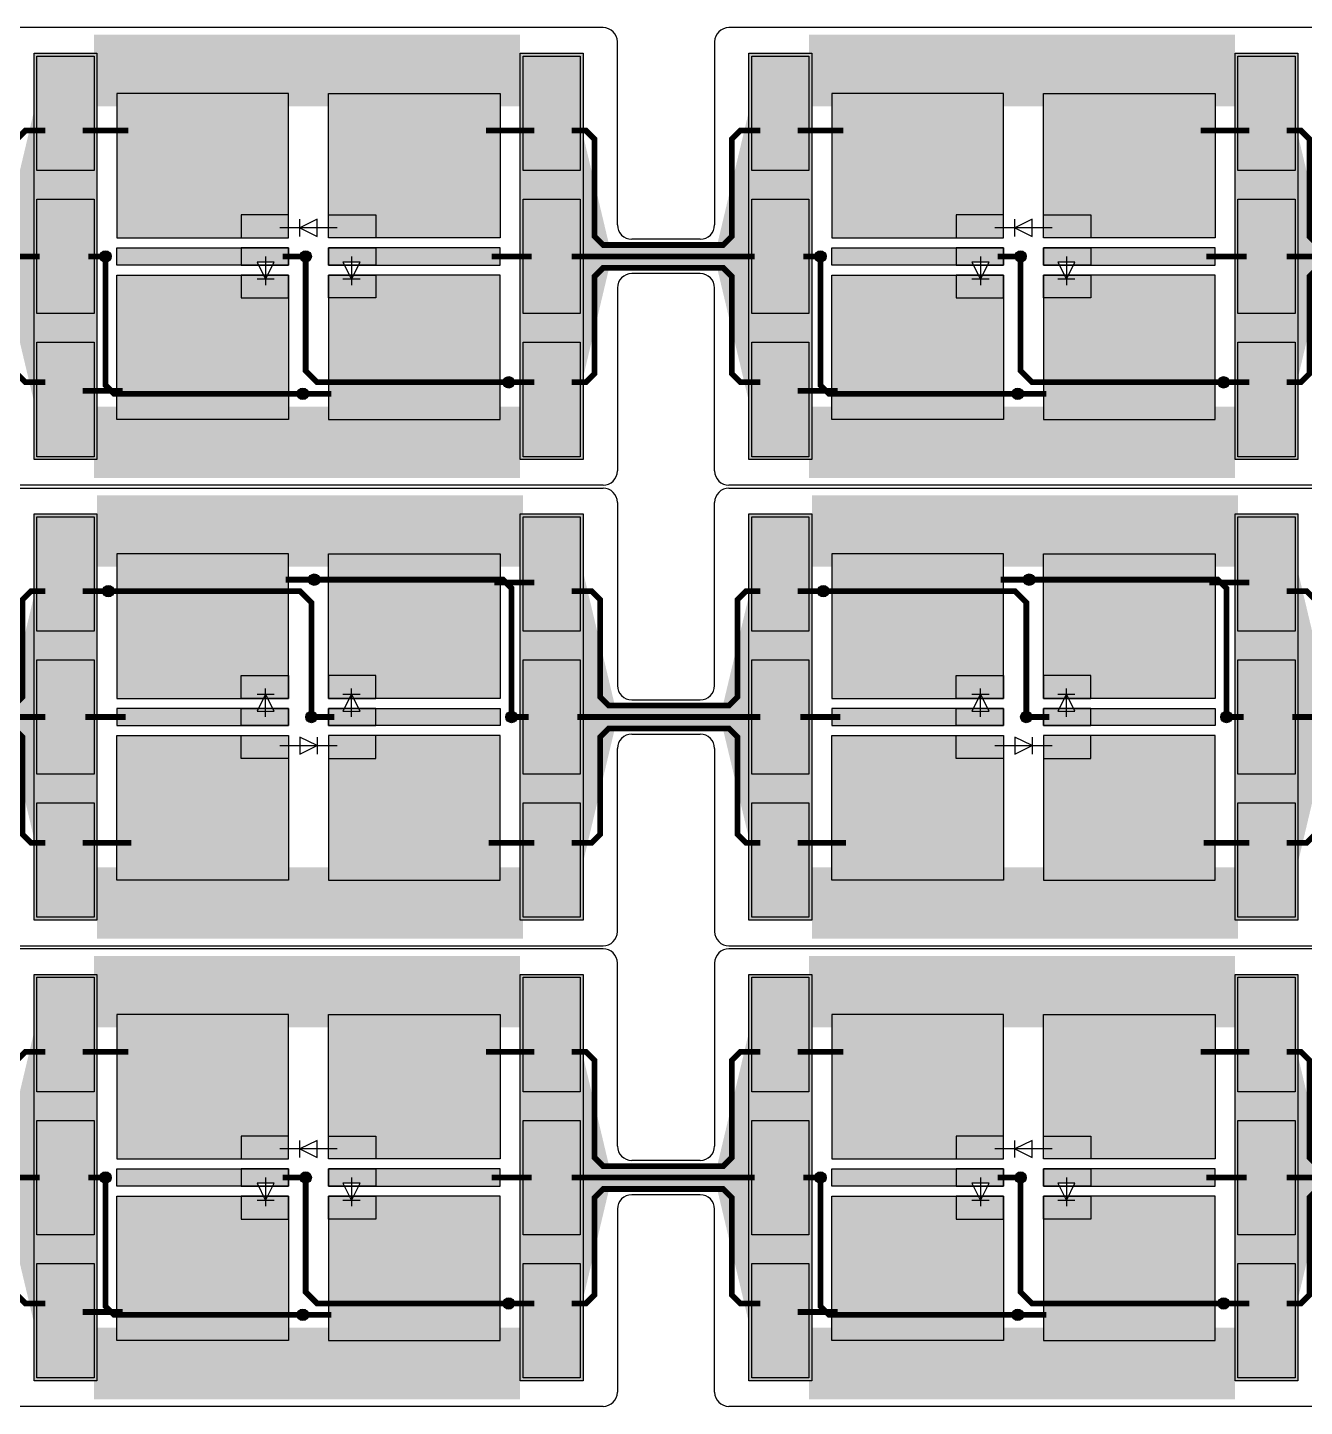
# Model space of a CAD drawing. Extents: x 1822 to 2392, y 725 to 1125.
# Drawn here: x 1992.88 to 2037.53, y 772.8 to 821 of the extents above; entities that cross this region are included whole.
import ezdxf

# ---------------------------------------------------------------- set-up
doc = ezdxf.new("R2010")
doc.units = 0
doc.header["$LTSCALE"] = 0.2
for name, color, linetype in [('BS', 1, 'CONTINUOUS'), ('Durchsteiger', 3, 'CONTINUOUS'), ('LED', 7, 'CONTINUOUS'), ('LS', 5, 'CONTINUOUS'), ('Rand', 6, 'CONTINUOUS')]:
    doc.layers.add(name, color=color, linetype=linetype)

msp = doc.modelspace()

# ---------------------------------------------------------------- hatches: boundary and pattern name
at = {"layer": 'BS'}
h = msp.add_hatch(color=256, dxfattribs=at)
h.paths.add_polyline_path([(1993.2, 806), (1995.2, 806), (1995.2, 810), (1993.2, 810)])
h.paths.add_polyline_path([(1993.2, 811), (1995.2, 811), (1995.2, 815), (1993.2, 815)])
h.paths.add_polyline_path([(1993.2, 816), (1995.2, 816), (1995.2, 820), (1993.2, 820)])
h = msp.add_hatch(color=256, dxfattribs=at)
h.paths.add_polyline_path([(2010.2, 806), (2012.2, 806), (2012.2, 810), (2010.2, 810)])
h.paths.add_polyline_path([(2010.2, 811), (2012.2, 811), (2012.2, 815), (2010.2, 815)])
h.paths.add_polyline_path([(2010.2, 816), (2012.2, 816), (2012.2, 820), (2010.2, 820)])
h = msp.add_hatch(color=256, dxfattribs=at)
h.paths.add_polyline_path([(2018.2, 806), (2020.2, 806), (2020.2, 810), (2018.2, 810)])
h.paths.add_polyline_path([(2018.2, 811), (2020.2, 811), (2020.2, 815), (2018.2, 815)])
h.paths.add_polyline_path([(2018.2, 816), (2020.2, 816), (2020.2, 820), (2018.2, 820)])
h = msp.add_hatch(color=256, dxfattribs=at)
h.paths.add_polyline_path([(2035.2, 806), (2037.2, 806), (2037.2, 810), (2035.2, 810)])
h.paths.add_polyline_path([(2035.2, 811), (2037.2, 811), (2037.2, 815), (2035.2, 815)])
h.paths.add_polyline_path([(2035.2, 816), (2037.2, 816), (2037.2, 820), (2035.2, 820)])
h = msp.add_hatch(color=256, dxfattribs=at)
h.paths.add_polyline_path([(2009.4, 807.3), (2009.4, 812.35), (2005.05, 812.35), (2005.05, 811.55), (2003.4, 811.55), (2003.4, 807.3)])
h.paths.add_polyline_path([(2009.4, 812.7), (2009.4, 813.3), (2005.05, 813.3), (2005.05, 812.7)])
h.paths.add_polyline_path([(2009.4, 813.65), (2009.4, 818.7), (2003.4, 818.7), (2003.4, 814.45), (2005.05, 814.45), (2005.05, 813.65)])
h.paths.add_polyline_path([(2000.35, 813.65), (2000.35, 814.45), (2002, 814.45), (2002, 818.7), (1996, 818.7), (1996, 813.65)])
h.paths.add_polyline_path([(2000.35, 812.7), (2000.35, 813.3), (1996, 813.3), (1996, 812.7)])
h.paths.add_polyline_path([(2002, 807.3), (2002, 811.55), (2000.35, 811.55), (2000.35, 812.35), (1996, 812.35), (1996, 807.3)])
h.paths.add_polyline_path([(2002, 811.55), (2002, 812.35), (2001.275, 812.35), (2001.2, 812.2), (2001.125, 812.35), (2000.35, 812.35), (2000.35, 811.55)], flags=17)
h.paths.add_polyline_path([(2002, 812.7), (2002, 813.3), (2000.35, 813.3), (2000.35, 812.7), (2000.95, 812.7), (2000.9, 812.8), (2001.5, 812.8), (2001.45, 812.7)])
h.paths.add_polyline_path([(2002, 813.65), (2002, 814.45), (2000.35, 814.45), (2000.35, 813.65)], flags=17)
h.paths.add_polyline_path([(2005.05, 813.65), (2005.05, 814.45), (2003.4, 814.45), (2003.4, 813.65)], flags=16)
h.paths.add_polyline_path([(2005.05, 812.7), (2005.05, 813.3), (2003.4, 813.3), (2003.4, 812.7), (2003.95, 812.7), (2003.9, 812.8), (2004.5, 812.8), (2004.45, 812.7)])
h.paths.add_polyline_path([(2005.05, 811.55), (2005.05, 812.35), (2004.275, 812.35), (2004.2, 812.2), (2004.125, 812.35), (2003.4, 812.35), (2003.4, 811.55)], flags=17)
h = msp.add_hatch(color=256, dxfattribs=at)
h.paths.add_polyline_path([(2034.4, 807.3), (2034.4, 812.35), (2030.05, 812.35), (2030.05, 811.55), (2028.4, 811.55), (2028.4, 807.3)])
h.paths.add_polyline_path([(2034.4, 812.7), (2034.4, 813.3), (2030.05, 813.3), (2030.05, 812.7)])
h.paths.add_polyline_path([(2034.4, 813.65), (2034.4, 818.7), (2028.4, 818.7), (2028.4, 814.45), (2030.05, 814.45), (2030.05, 813.65)])
h.paths.add_polyline_path([(2025.35, 813.65), (2025.35, 814.45), (2027, 814.45), (2027, 818.7), (2021, 818.7), (2021, 813.65)])
h.paths.add_polyline_path([(2025.35, 812.7), (2025.35, 813.3), (2021, 813.3), (2021, 812.7)])
h.paths.add_polyline_path([(2027, 807.3), (2027, 811.55), (2025.35, 811.55), (2025.35, 812.35), (2021, 812.35), (2021, 807.3)])
h.paths.add_polyline_path([(2027, 811.55), (2027, 812.35), (2026.275, 812.35), (2026.2, 812.2), (2026.125, 812.35), (2025.35, 812.35), (2025.35, 811.55)], flags=17)
h.paths.add_polyline_path([(2027, 812.7), (2027, 813.3), (2025.35, 813.3), (2025.35, 812.7), (2025.95, 812.7), (2025.9, 812.8), (2026.5, 812.8), (2026.45, 812.7)])
h.paths.add_polyline_path([(2027, 813.65), (2027, 814.45), (2025.35, 814.45), (2025.35, 813.65)], flags=17)
h.paths.add_polyline_path([(2030.05, 813.65), (2030.05, 814.45), (2028.4, 814.45), (2028.4, 813.65)], flags=16)
h.paths.add_polyline_path([(2030.05, 812.7), (2030.05, 813.3), (2028.4, 813.3), (2028.4, 812.7), (2028.95, 812.7), (2028.9, 812.8), (2029.5, 812.8), (2029.45, 812.7)])
h.paths.add_polyline_path([(2030.05, 811.55), (2030.05, 812.35), (2029.275, 812.35), (2029.2, 812.2), (2029.125, 812.35), (2028.4, 812.35), (2028.4, 811.55)], flags=17)
h = msp.add_hatch(color=256, dxfattribs=at)
h.paths.add_polyline_path([(1995.2, 803.9), (1993.2, 803.9), (1993.2, 799.9), (1995.2, 799.9)])
h.paths.add_polyline_path([(1995.2, 798.9), (1993.2, 798.9), (1993.2, 794.9), (1995.2, 794.9)])
h.paths.add_polyline_path([(1995.2, 793.9), (1993.2, 793.9), (1993.2, 789.9), (1995.2, 789.9)])
h = msp.add_hatch(color=256, dxfattribs=at)
h.paths.add_polyline_path([(2012.2, 803.9), (2010.2, 803.9), (2010.2, 799.9), (2012.2, 799.9)])
h.paths.add_polyline_path([(2012.2, 798.9), (2010.2, 798.9), (2010.2, 794.9), (2012.2, 794.9)])
h.paths.add_polyline_path([(2012.2, 793.9), (2010.2, 793.9), (2010.2, 789.9), (2012.2, 789.9)])
h = msp.add_hatch(color=256, dxfattribs=at)
h.paths.add_polyline_path([(2020.2, 803.9), (2018.2, 803.9), (2018.2, 799.9), (2020.2, 799.9)])
h.paths.add_polyline_path([(2020.2, 798.9), (2018.2, 798.9), (2018.2, 794.9), (2020.2, 794.9)])
h.paths.add_polyline_path([(2020.2, 793.9), (2018.2, 793.9), (2018.2, 789.9), (2020.2, 789.9)])
h = msp.add_hatch(color=256, dxfattribs=at)
h.paths.add_polyline_path([(2037.2, 803.9), (2035.2, 803.9), (2035.2, 799.9), (2037.2, 799.9)])
h.paths.add_polyline_path([(2037.2, 798.9), (2035.2, 798.9), (2035.2, 794.9), (2037.2, 794.9)])
h.paths.add_polyline_path([(2037.2, 793.9), (2035.2, 793.9), (2035.2, 789.9), (2037.2, 789.9)])
h = msp.add_hatch(color=256, dxfattribs=at)
h.paths.add_polyline_path([(1996, 802.6), (1996, 797.55), (2000.35, 797.55), (2000.35, 798.35), (2002, 798.35), (2002, 802.6)])
h.paths.add_polyline_path([(1996, 797.2), (1996, 796.6), (2000.35, 796.6), (2000.35, 797.2)])
h.paths.add_polyline_path([(1996, 796.25), (1996, 791.2), (2002, 791.2), (2002, 795.45), (2000.35, 795.45), (2000.35, 796.25)])
h.paths.add_polyline_path([(2005.05, 796.25), (2005.05, 795.45), (2003.4, 795.45), (2003.4, 791.2), (2009.4, 791.2), (2009.4, 796.25)])
h.paths.add_polyline_path([(2005.05, 797.2), (2005.05, 796.6), (2009.4, 796.6), (2009.4, 797.2)])
h.paths.add_polyline_path([(2003.4, 802.6), (2003.4, 798.35), (2005.05, 798.35), (2005.05, 797.55), (2009.4, 797.55), (2009.4, 802.6)])
h.paths.add_polyline_path([(2003.4, 798.35), (2003.4, 797.55), (2004.125, 797.55), (2004.2, 797.7), (2004.275, 797.55), (2005.05, 797.55), (2005.05, 798.35)], flags=17)
h.paths.add_polyline_path([(2003.4, 797.2), (2003.4, 796.6), (2005.05, 796.6), (2005.05, 797.2), (2004.45, 797.2), (2004.5, 797.1), (2003.9, 797.1), (2003.95, 797.2)])
h.paths.add_polyline_path([(2003.4, 796.25), (2003.4, 795.45), (2005.05, 795.45), (2005.05, 796.25)], flags=17)
h.paths.add_polyline_path([(2000.35, 796.25), (2000.35, 795.45), (2002, 795.45), (2002, 796.25)], flags=16)
h.paths.add_polyline_path([(2000.35, 797.2), (2000.35, 796.6), (2002, 796.6), (2002, 797.2), (2001.45, 797.2), (2001.5, 797.1), (2000.9, 797.1), (2000.95, 797.2)])
h.paths.add_polyline_path([(2000.35, 798.35), (2000.35, 797.55), (2001.125, 797.55), (2001.2, 797.7), (2001.275, 797.55), (2002, 797.55), (2002, 798.35)], flags=17)
h = msp.add_hatch(color=256, dxfattribs=at)
h.paths.add_polyline_path([(2021, 802.6), (2021, 797.55), (2025.35, 797.55), (2025.35, 798.35), (2027, 798.35), (2027, 802.6)])
h.paths.add_polyline_path([(2021, 797.2), (2021, 796.6), (2025.35, 796.6), (2025.35, 797.2)])
h.paths.add_polyline_path([(2021, 796.25), (2021, 791.2), (2027, 791.2), (2027, 795.45), (2025.35, 795.45), (2025.35, 796.25)])
h.paths.add_polyline_path([(2030.05, 796.25), (2030.05, 795.45), (2028.4, 795.45), (2028.4, 791.2), (2034.4, 791.2), (2034.4, 796.25)])
h.paths.add_polyline_path([(2030.05, 797.2), (2030.05, 796.6), (2034.4, 796.6), (2034.4, 797.2)])
h.paths.add_polyline_path([(2028.4, 802.6), (2028.4, 798.35), (2030.05, 798.35), (2030.05, 797.55), (2034.4, 797.55), (2034.4, 802.6)])
h.paths.add_polyline_path([(2028.4, 798.35), (2028.4, 797.55), (2029.125, 797.55), (2029.2, 797.7), (2029.275, 797.55), (2030.05, 797.55), (2030.05, 798.35)], flags=17)
h.paths.add_polyline_path([(2028.4, 797.2), (2028.4, 796.6), (2030.05, 796.6), (2030.05, 797.2), (2029.45, 797.2), (2029.5, 797.1), (2028.9, 797.1), (2028.95, 797.2)])
h.paths.add_polyline_path([(2028.4, 796.25), (2028.4, 795.45), (2030.05, 795.45), (2030.05, 796.25)], flags=17)
h.paths.add_polyline_path([(2025.35, 796.25), (2025.35, 795.45), (2027, 795.45), (2027, 796.25)], flags=16)
h.paths.add_polyline_path([(2025.35, 797.2), (2025.35, 796.6), (2027, 796.6), (2027, 797.2), (2026.45, 797.2), (2026.5, 797.1), (2025.9, 797.1), (2025.95, 797.2)])
h.paths.add_polyline_path([(2025.35, 798.35), (2025.35, 797.55), (2026.125, 797.55), (2026.2, 797.7), (2026.275, 797.55), (2027, 797.55), (2027, 798.35)], flags=17)
h = msp.add_hatch(color=256, dxfattribs=at)
h.paths.add_polyline_path([(1993.2, 773.8), (1995.2, 773.8), (1995.2, 777.8), (1993.2, 777.8)])
h.paths.add_polyline_path([(1993.2, 778.8), (1995.2, 778.8), (1995.2, 782.8), (1993.2, 782.8)])
h.paths.add_polyline_path([(1993.2, 783.8), (1995.2, 783.8), (1995.2, 787.8), (1993.2, 787.8)])
h = msp.add_hatch(color=256, dxfattribs=at)
h.paths.add_polyline_path([(2010.2, 773.8), (2012.2, 773.8), (2012.2, 777.8), (2010.2, 777.8)])
h.paths.add_polyline_path([(2010.2, 778.8), (2012.2, 778.8), (2012.2, 782.8), (2010.2, 782.8)])
h.paths.add_polyline_path([(2010.2, 783.8), (2012.2, 783.8), (2012.2, 787.8), (2010.2, 787.8)])
h = msp.add_hatch(color=256, dxfattribs=at)
h.paths.add_polyline_path([(2018.2, 773.8), (2020.2, 773.8), (2020.2, 777.8), (2018.2, 777.8)])
h.paths.add_polyline_path([(2018.2, 778.8), (2020.2, 778.8), (2020.2, 782.8), (2018.2, 782.8)])
h.paths.add_polyline_path([(2018.2, 783.8), (2020.2, 783.8), (2020.2, 787.8), (2018.2, 787.8)])
h = msp.add_hatch(color=256, dxfattribs=at)
h.paths.add_polyline_path([(2035.2, 773.8), (2037.2, 773.8), (2037.2, 777.8), (2035.2, 777.8)])
h.paths.add_polyline_path([(2035.2, 778.8), (2037.2, 778.8), (2037.2, 782.8), (2035.2, 782.8)])
h.paths.add_polyline_path([(2035.2, 783.8), (2037.2, 783.8), (2037.2, 787.8), (2035.2, 787.8)])
h = msp.add_hatch(color=256, dxfattribs=at)
h.paths.add_polyline_path([(2009.4, 775.1), (2009.4, 780.15), (2005.05, 780.15), (2005.05, 779.35), (2003.4, 779.35), (2003.4, 775.1)])
h.paths.add_polyline_path([(2009.4, 780.5), (2009.4, 781.1), (2005.05, 781.1), (2005.05, 780.5)])
h.paths.add_polyline_path([(2009.4, 781.45), (2009.4, 786.5), (2003.4, 786.5), (2003.4, 782.25), (2005.05, 782.25), (2005.05, 781.45)])
h.paths.add_polyline_path([(2000.35, 781.45), (2000.35, 782.25), (2002, 782.25), (2002, 786.5), (1996, 786.5), (1996, 781.45)])
h.paths.add_polyline_path([(2000.35, 780.5), (2000.35, 781.1), (1996, 781.1), (1996, 780.5)])
h.paths.add_polyline_path([(2002, 775.1), (2002, 779.35), (2000.35, 779.35), (2000.35, 780.15), (1996, 780.15), (1996, 775.1)])
h.paths.add_polyline_path([(2002, 779.35), (2002, 780.15), (2001.275, 780.15), (2001.2, 780), (2001.125, 780.15), (2000.35, 780.15), (2000.35, 779.35)], flags=17)
h.paths.add_polyline_path([(2002, 780.5), (2002, 781.1), (2000.35, 781.1), (2000.35, 780.5), (2000.95, 780.5), (2000.9, 780.6), (2001.5, 780.6), (2001.45, 780.5)])
h.paths.add_polyline_path([(2002, 781.45), (2002, 782.25), (2000.35, 782.25), (2000.35, 781.45)], flags=17)
h.paths.add_polyline_path([(2005.05, 781.45), (2005.05, 782.25), (2003.4, 782.25), (2003.4, 781.45)], flags=16)
h.paths.add_polyline_path([(2005.05, 780.5), (2005.05, 781.1), (2003.4, 781.1), (2003.4, 780.5), (2003.95, 780.5), (2003.9, 780.6), (2004.5, 780.6), (2004.45, 780.5)])
h.paths.add_polyline_path([(2005.05, 779.35), (2005.05, 780.15), (2004.275, 780.15), (2004.2, 780), (2004.125, 780.15), (2003.4, 780.15), (2003.4, 779.35)], flags=17)
h = msp.add_hatch(color=256, dxfattribs=at)
h.paths.add_polyline_path([(2034.4, 775.1), (2034.4, 780.15), (2030.05, 780.15), (2030.05, 779.35), (2028.4, 779.35), (2028.4, 775.1)])
h.paths.add_polyline_path([(2034.4, 780.5), (2034.4, 781.1), (2030.05, 781.1), (2030.05, 780.5)])
h.paths.add_polyline_path([(2034.4, 781.45), (2034.4, 786.5), (2028.4, 786.5), (2028.4, 782.25), (2030.05, 782.25), (2030.05, 781.45)])
h.paths.add_polyline_path([(2025.35, 781.45), (2025.35, 782.25), (2027, 782.25), (2027, 786.5), (2021, 786.5), (2021, 781.45)])
h.paths.add_polyline_path([(2025.35, 780.5), (2025.35, 781.1), (2021, 781.1), (2021, 780.5)])
h.paths.add_polyline_path([(2027, 775.1), (2027, 779.35), (2025.35, 779.35), (2025.35, 780.15), (2021, 780.15), (2021, 775.1)])
h.paths.add_polyline_path([(2027, 779.35), (2027, 780.15), (2026.275, 780.15), (2026.2, 780), (2026.125, 780.15), (2025.35, 780.15), (2025.35, 779.35)], flags=17)
h.paths.add_polyline_path([(2027, 780.5), (2027, 781.1), (2025.35, 781.1), (2025.35, 780.5), (2025.95, 780.5), (2025.9, 780.6), (2026.5, 780.6), (2026.45, 780.5)])
h.paths.add_polyline_path([(2027, 781.45), (2027, 782.25), (2025.35, 782.25), (2025.35, 781.45)], flags=17)
h.paths.add_polyline_path([(2030.05, 781.45), (2030.05, 782.25), (2028.4, 782.25), (2028.4, 781.45)], flags=16)
h.paths.add_polyline_path([(2030.05, 780.5), (2030.05, 781.1), (2028.4, 781.1), (2028.4, 780.5), (2028.95, 780.5), (2028.9, 780.6), (2029.5, 780.6), (2029.45, 780.5)])
h.paths.add_polyline_path([(2030.05, 779.35), (2030.05, 780.15), (2029.275, 780.15), (2029.2, 780), (2029.125, 780.15), (2028.4, 780.15), (2028.4, 779.35)], flags=17)
at = {"layer": 'Durchsteiger'}
for points in [[(1995.6, 812.8, 1), (1995.6, 813.2, 1)], [(2002.6, 812.8, 1), (2002.6, 813.2, 1)], [(2020.6, 812.8, 1), (2020.6, 813.2, 1)], [(2027.6, 812.8, 1), (2027.6, 813.2, 1)], [(2009.7, 808.4, 1), (2009.7, 808.8, 1)], [(2034.7, 808.4, 1), (2034.7, 808.8, 1)], [(2002.5, 808, 1), (2002.5, 808.4, 1)], [(2027.5, 808, 1), (2027.5, 808.4, 1)], [(2002.9, 801.9, 1), (2002.9, 801.5, 1)], [(2027.9, 801.9, 1), (2027.9, 801.5, 1)], [(1995.7, 801.5, 1), (1995.7, 801.1, 1)], [(2020.7, 801.5, 1), (2020.7, 801.1, 1)], [(2002.8, 797.1, 1), (2002.8, 796.7, 1)], [(2009.8, 797.1, 1), (2009.8, 796.7, 1)], [(2027.8, 797.1, 1), (2027.8, 796.7, 1)], [(2034.8, 797.1, 1), (2034.8, 796.7, 1)], [(1995.6, 780.6, 1), (1995.6, 781, 1)], [(2002.6, 780.6, 1), (2002.6, 781, 1)], [(2020.6, 780.6, 1), (2020.6, 781, 1)], [(2027.6, 780.6, 1), (2027.6, 781, 1)], [(2009.7, 776.2, 1), (2009.7, 776.6, 1)], [(2034.7, 776.2, 1), (2034.7, 776.6, 1)], [(2002.5, 775.8, 1), (2002.5, 776.2, 1)], [(2027.5, 775.8, 1), (2027.5, 776.2, 1)]]:
    msp.add_hatch(color=256, dxfattribs=at).paths.add_polyline_path(points)
at = {"layer": 'LS'}
for points in [[(1995.3, 820.1), (1993.1, 820.1), (1993.1, 805.9), (1995.3, 805.9)], [(2012.3, 820.1), (2010.1, 820.1), (2010.1, 805.9), (2012.3, 805.9)], [(2020.3, 820.1), (2018.1, 820.1), (2018.1, 805.9), (2020.3, 805.9)], [(2037.3, 820.1), (2035.1, 820.1), (2035.1, 805.9), (2037.3, 805.9)], [(1995.3, 804), (1993.1, 804), (1993.1, 789.8), (1995.3, 789.8)], [(2012.3, 804), (2010.1, 804), (2010.1, 789.8), (2012.3, 789.8)], [(2020.3, 804), (2018.1, 804), (2018.1, 789.8), (2020.3, 789.8)], [(2037.3, 804), (2035.1, 804), (2035.1, 789.8), (2037.3, 789.8)], [(1995.3, 787.9), (1993.1, 787.9), (1993.1, 773.7), (1995.3, 773.7)], [(2012.3, 787.9), (2010.1, 787.9), (2010.1, 773.7), (2012.3, 773.7)], [(2020.3, 787.9), (2018.1, 787.9), (2018.1, 773.7), (2020.3, 773.7)], [(2037.3, 787.9), (2035.1, 787.9), (2035.1, 773.7), (2037.3, 773.7)]]:
    msp.add_hatch(color=256, dxfattribs=at).paths.add_polyline_path(points)

# ---------------------------------------------------------------- linework, layer by layer
at = {"layer": 'BS'}
for p, q in [((2002.8, 813), (2002.6, 813)), ((2002.7, 813.1), (2002.7, 812.9)), ((2027.8, 813), (2027.6, 813)), ((2027.7, 813.1), (2027.7, 812.9)), ((2002.6, 796.9), (2002.8, 796.9)), ((2002.7, 796.8), (2002.7, 797)), ((2027.6, 796.9), (2027.8, 796.9)), ((2027.7, 796.8), (2027.7, 797)), ((2002.7, 780.9), (2002.7, 780.7)), ((2027.7, 780.9), (2027.7, 780.7)), ((2002.8, 780.8), (2002.6, 780.8)), ((2027.8, 780.8), (2027.6, 780.8))]:
    msp.add_line(p, q, dxfattribs=at)
for points in [[(1995.2, 820), (1995.2, 816), (1993.2, 816), (1993.2, 820)], [(2012.2, 820), (2012.2, 816), (2010.2, 816), (2010.2, 820)], [(2020.2, 820), (2020.2, 816), (2018.2, 816), (2018.2, 820)], [(2037.2, 820), (2037.2, 816), (2035.2, 816), (2035.2, 820)], [(2002, 813.65), (2002, 818.7), (1996, 818.7), (1996, 813.65)], [(2003.4, 813.65), (2003.4, 818.7), (2009.4, 818.7), (2009.4, 813.65)], [(2027, 813.65), (2027, 818.7), (2021, 818.7), (2021, 813.65)], [(2028.4, 813.65), (2028.4, 818.7), (2034.4, 818.7), (2034.4, 813.65)], [(1995.2, 815), (1995.2, 811), (1993.2, 811), (1993.2, 815)], [(2012.2, 815), (2012.2, 811), (2010.2, 811), (2010.2, 815)], [(2020.2, 815), (2020.2, 811), (2018.2, 811), (2018.2, 815)], [(2037.2, 815), (2037.2, 811), (2035.2, 811), (2035.2, 815)], [(2000.35, 814.45), (2000.35, 813.65), (2002, 813.65), (2002, 814.45)], [(2005.05, 814.45), (2005.05, 813.65), (2003.4, 813.65), (2003.4, 814.45)], [(2025.35, 814.45), (2025.35, 813.65), (2027, 813.65), (2027, 814.45)], [(2030.05, 814.45), (2030.05, 813.65), (2028.4, 813.65), (2028.4, 814.45)], [(2002, 813.3), (2002, 812.7), (1996, 812.7), (1996, 813.3)], [(2000.35, 813.3), (2000.35, 812.7), (2002, 812.7), (2002, 813.3)], [(2005.05, 813.3), (2005.05, 812.7), (2003.4, 812.7), (2003.4, 813.3)], [(2003.4, 813.3), (2003.4, 812.7), (2009.4, 812.7), (2009.4, 813.3)], [(2027, 813.3), (2027, 812.7), (2021, 812.7), (2021, 813.3)], [(2025.35, 813.3), (2025.35, 812.7), (2027, 812.7), (2027, 813.3)], [(2030.05, 813.3), (2030.05, 812.7), (2028.4, 812.7), (2028.4, 813.3)], [(2028.4, 813.3), (2028.4, 812.7), (2034.4, 812.7), (2034.4, 813.3)], [(2002, 812.35), (2002, 807.3), (1996, 807.3), (1996, 812.35)], [(2000.35, 812.35), (2000.35, 811.55), (2002, 811.55), (2002, 812.35)], [(2005.05, 812.35), (2005.05, 811.55), (2003.4, 811.55), (2003.4, 812.35)], [(2003.4, 812.35), (2003.4, 807.3), (2009.4, 807.3), (2009.4, 812.35)], [(2027, 812.35), (2027, 807.3), (2021, 807.3), (2021, 812.35)], [(2025.35, 812.35), (2025.35, 811.55), (2027, 811.55), (2027, 812.35)], [(2030.05, 812.35), (2030.05, 811.55), (2028.4, 811.55), (2028.4, 812.35)], [(2028.4, 812.35), (2028.4, 807.3), (2034.4, 807.3), (2034.4, 812.35)], [(1995.2, 810), (1995.2, 806), (1993.2, 806), (1993.2, 810)], [(2012.2, 810), (2012.2, 806), (2010.2, 806), (2010.2, 810)], [(2020.2, 810), (2020.2, 806), (2018.2, 806), (2018.2, 810)], [(2037.2, 810), (2037.2, 806), (2035.2, 806), (2035.2, 810)], [(1993.2, 799.9), (1993.2, 803.9), (1995.2, 803.9), (1995.2, 799.9)], [(2010.2, 799.9), (2010.2, 803.9), (2012.2, 803.9), (2012.2, 799.9)], [(2018.2, 799.9), (2018.2, 803.9), (2020.2, 803.9), (2020.2, 799.9)], [(2035.2, 799.9), (2035.2, 803.9), (2037.2, 803.9), (2037.2, 799.9)], [(2002, 797.55), (2002, 802.6), (1996, 802.6), (1996, 797.55)], [(2003.4, 797.55), (2003.4, 802.6), (2009.4, 802.6), (2009.4, 797.55)], [(2027, 797.55), (2027, 802.6), (2021, 802.6), (2021, 797.55)], [(2028.4, 797.55), (2028.4, 802.6), (2034.4, 802.6), (2034.4, 797.55)], [(1993.2, 794.9), (1993.2, 798.9), (1995.2, 798.9), (1995.2, 794.9)], [(2010.2, 794.9), (2010.2, 798.9), (2012.2, 798.9), (2012.2, 794.9)], [(2018.2, 794.9), (2018.2, 798.9), (2020.2, 798.9), (2020.2, 794.9)], [(2035.2, 794.9), (2035.2, 798.9), (2037.2, 798.9), (2037.2, 794.9)], [(2000.35, 797.55), (2000.35, 798.35), (2002, 798.35), (2002, 797.55)], [(2005.05, 797.55), (2005.05, 798.35), (2003.4, 798.35), (2003.4, 797.55)], [(2025.35, 797.55), (2025.35, 798.35), (2027, 798.35), (2027, 797.55)], [(2030.05, 797.55), (2030.05, 798.35), (2028.4, 798.35), (2028.4, 797.55)], [(2002, 796.6), (2002, 797.2), (1996, 797.2), (1996, 796.6)], [(2000.35, 796.6), (2000.35, 797.2), (2002, 797.2), (2002, 796.6)], [(2005.05, 796.6), (2005.05, 797.2), (2003.4, 797.2), (2003.4, 796.6)], [(2003.4, 796.6), (2003.4, 797.2), (2009.4, 797.2), (2009.4, 796.6)], [(2027, 796.6), (2027, 797.2), (2021, 797.2), (2021, 796.6)], [(2025.35, 796.6), (2025.35, 797.2), (2027, 797.2), (2027, 796.6)], [(2030.05, 796.6), (2030.05, 797.2), (2028.4, 797.2), (2028.4, 796.6)], [(2028.4, 796.6), (2028.4, 797.2), (2034.4, 797.2), (2034.4, 796.6)], [(2002, 796.25), (2002, 791.2), (1996, 791.2), (1996, 796.25)], [(2000.35, 795.45), (2000.35, 796.25), (2002, 796.25), (2002, 795.45)], [(2005.05, 795.45), (2005.05, 796.25), (2003.4, 796.25), (2003.4, 795.45)], [(2003.4, 796.25), (2003.4, 791.2), (2009.4, 791.2), (2009.4, 796.25)], [(2027, 796.25), (2027, 791.2), (2021, 791.2), (2021, 796.25)], [(2025.35, 795.45), (2025.35, 796.25), (2027, 796.25), (2027, 795.45)], [(2030.05, 795.45), (2030.05, 796.25), (2028.4, 796.25), (2028.4, 795.45)], [(2028.4, 796.25), (2028.4, 791.2), (2034.4, 791.2), (2034.4, 796.25)], [(1993.2, 789.9), (1993.2, 793.9), (1995.2, 793.9), (1995.2, 789.9)], [(2010.2, 789.9), (2010.2, 793.9), (2012.2, 793.9), (2012.2, 789.9)], [(2018.2, 789.9), (2018.2, 793.9), (2020.2, 793.9), (2020.2, 789.9)], [(2035.2, 789.9), (2035.2, 793.9), (2037.2, 793.9), (2037.2, 789.9)], [(1995.2, 787.8), (1995.2, 783.8), (1993.2, 783.8), (1993.2, 787.8)], [(2012.2, 787.8), (2012.2, 783.8), (2010.2, 783.8), (2010.2, 787.8)], [(2020.2, 787.8), (2020.2, 783.8), (2018.2, 783.8), (2018.2, 787.8)], [(2037.2, 787.8), (2037.2, 783.8), (2035.2, 783.8), (2035.2, 787.8)], [(2002, 781.45), (2002, 786.5), (1996, 786.5), (1996, 781.45)], [(2003.4, 781.45), (2003.4, 786.5), (2009.4, 786.5), (2009.4, 781.45)], [(2027, 781.45), (2027, 786.5), (2021, 786.5), (2021, 781.45)], [(2028.4, 781.45), (2028.4, 786.5), (2034.4, 786.5), (2034.4, 781.45)], [(1995.2, 782.8), (1995.2, 778.8), (1993.2, 778.8), (1993.2, 782.8)], [(2012.2, 782.8), (2012.2, 778.8), (2010.2, 778.8), (2010.2, 782.8)], [(2020.2, 782.8), (2020.2, 778.8), (2018.2, 778.8), (2018.2, 782.8)], [(2037.2, 782.8), (2037.2, 778.8), (2035.2, 778.8), (2035.2, 782.8)], [(2000.35, 782.25), (2000.35, 781.45), (2002, 781.45), (2002, 782.25)], [(2005.05, 782.25), (2005.05, 781.45), (2003.4, 781.45), (2003.4, 782.25)], [(2025.35, 782.25), (2025.35, 781.45), (2027, 781.45), (2027, 782.25)], [(2030.05, 782.25), (2030.05, 781.45), (2028.4, 781.45), (2028.4, 782.25)], [(2002, 781.1), (2002, 780.5), (1996, 780.5), (1996, 781.1)], [(2000.35, 781.1), (2000.35, 780.5), (2002, 780.5), (2002, 781.1)], [(2005.05, 781.1), (2005.05, 780.5), (2003.4, 780.5), (2003.4, 781.1)], [(2003.4, 781.1), (2003.4, 780.5), (2009.4, 780.5), (2009.4, 781.1)], [(2027, 781.1), (2027, 780.5), (2021, 780.5), (2021, 781.1)], [(2025.35, 781.1), (2025.35, 780.5), (2027, 780.5), (2027, 781.1)], [(2030.05, 781.1), (2030.05, 780.5), (2028.4, 780.5), (2028.4, 781.1)], [(2028.4, 781.1), (2028.4, 780.5), (2034.4, 780.5), (2034.4, 781.1)], [(2002, 780.15), (2002, 775.1), (1996, 775.1), (1996, 780.15)], [(2000.35, 780.15), (2000.35, 779.35), (2002, 779.35), (2002, 780.15)], [(2005.05, 780.15), (2005.05, 779.35), (2003.4, 779.35), (2003.4, 780.15)], [(2003.4, 780.15), (2003.4, 775.1), (2009.4, 775.1), (2009.4, 780.15)], [(2027, 780.15), (2027, 775.1), (2021, 775.1), (2021, 780.15)], [(2025.35, 780.15), (2025.35, 779.35), (2027, 779.35), (2027, 780.15)], [(2030.05, 780.15), (2030.05, 779.35), (2028.4, 779.35), (2028.4, 780.15)], [(2028.4, 780.15), (2028.4, 775.1), (2034.4, 775.1), (2034.4, 780.15)], [(1995.2, 777.8), (1995.2, 773.8), (1993.2, 773.8), (1993.2, 777.8)], [(2012.2, 777.8), (2012.2, 773.8), (2010.2, 773.8), (2010.2, 777.8)], [(2020.2, 777.8), (2020.2, 773.8), (2018.2, 773.8), (2018.2, 777.8)], [(2037.2, 777.8), (2037.2, 773.8), (2035.2, 773.8), (2035.2, 777.8)]]:
    msp.add_lwpolyline(points, close=True, dxfattribs=at)
at = {"layer": 'BS', "const_width": 0.2}
for points in [[(1993.5, 817.4), (1992.8, 817.4), (1992.5, 817.1), (1992.5, 813.7), (1992.2, 813.4), (1990.3, 813.4)], [(1996.4, 817.4), (1994.8, 817.4)], [(2010.6, 817.4), (2008.9, 817.4)], [(2015.3, 813.4), (2013, 813.4), (2012.7, 813.7), (2012.7, 817.1), (2012.4, 817.4), (2011.9, 817.4)], [(2018.5, 817.4), (2017.8, 817.4), (2017.5, 817.1), (2017.5, 813.7), (2017.2, 813.4), (2015.3, 813.4)], [(2021.4, 817.4), (2019.8, 817.4)], [(2035.6, 817.4), (2033.9, 817.4)], [(2040.3, 813.4), (2038, 813.4), (2037.7, 813.7), (2037.7, 817.1), (2037.4, 817.4), (2036.9, 817.4)], [(1993.3, 813), (1990.3, 813)], [(1993.5, 808.6), (1992.8, 808.6), (1992.5, 808.9), (1992.5, 812.3), (1992.2, 812.6), (1990.3, 812.6)], [(1995.5, 813), (1995, 813)], [(2002.5, 813), (2001.8, 813)], [(2010.5, 813), (2009.1, 813)], [(2015.3, 813), (2011.9, 813)], [(2015.3, 812.6), (2013, 812.6), (2012.7, 812.3), (2012.7, 808.9), (2012.4, 808.6), (2011.9, 808.6)], [(2018.3, 813), (2015.3, 813)], [(2018.5, 808.6), (2017.8, 808.6), (2017.5, 808.9), (2017.5, 812.3), (2017.2, 812.6), (2015.3, 812.6)], [(2020.5, 813), (2020, 813)], [(2027.5, 813), (2026.8, 813)], [(2035.5, 813), (2034.1, 813)], [(2040.3, 813), (2036.9, 813)], [(2040.3, 812.6), (2038, 812.6), (2037.7, 812.3), (2037.7, 808.9), (2037.4, 808.6), (2036.9, 808.6)], [(1996.2, 808.3), (1994.8, 808.3)], [(2009.8, 808.6), (2010.6, 808.6)], [(2021.2, 808.3), (2019.8, 808.3)], [(2034.8, 808.6), (2035.6, 808.6)], [(2003.5, 808.2), (2002.6, 808.2)], [(2028.5, 808.2), (2027.6, 808.2)], [(2001.9, 801.7), (2002.8, 801.7)], [(2009.2, 801.6), (2010.6, 801.6)], [(2026.9, 801.7), (2027.8, 801.7)], [(2034.2, 801.6), (2035.6, 801.6)], [(1990.1, 797.3), (1992.4, 797.3), (1992.7, 797.6), (1992.7, 801), (1993, 801.3), (1993.5, 801.3)], [(1995.6, 801.3), (1994.8, 801.3)], [(2011.9, 801.3), (2012.6, 801.3), (2012.9, 801), (2012.9, 797.6), (2013.2, 797.3), (2015.1, 797.3)], [(2015.1, 797.3), (2017.4, 797.3), (2017.7, 797.6), (2017.7, 801), (2018, 801.3), (2018.5, 801.3)], [(2020.6, 801.3), (2019.8, 801.3)], [(2036.9, 801.3), (2037.6, 801.3), (2037.9, 801), (2037.9, 797.6), (2038.2, 797.3), (2040.1, 797.3)], [(1990.1, 796.9), (1993.5, 796.9)], [(1994.9, 796.9), (1996.3, 796.9)], [(2002.9, 796.9), (2003.6, 796.9)], [(2009.9, 796.9), (2010.4, 796.9)], [(2012.1, 796.9), (2015.1, 796.9)], [(2015.1, 796.9), (2018.5, 796.9)], [(2019.9, 796.9), (2021.3, 796.9)], [(2027.9, 796.9), (2028.6, 796.9)], [(2034.9, 796.9), (2035.4, 796.9)], [(2037.1, 796.9), (2040.1, 796.9)], [(1990.1, 796.5), (1992.4, 796.5), (1992.7, 796.2), (1992.7, 792.8), (1993, 792.5), (1993.5, 792.5)], [(2011.9, 792.5), (2012.6, 792.5), (2012.9, 792.8), (2012.9, 796.2), (2013.2, 796.5), (2015.1, 796.5)], [(2015.1, 796.5), (2017.4, 796.5), (2017.7, 796.2), (2017.7, 792.8), (2018, 792.5), (2018.5, 792.5)], [(2036.9, 792.5), (2037.6, 792.5), (2037.9, 792.8), (2037.9, 796.2), (2038.2, 796.5), (2040.1, 796.5)], [(1994.8, 792.5), (1996.5, 792.5)], [(2009, 792.5), (2010.6, 792.5)], [(2019.8, 792.5), (2021.5, 792.5)], [(2034, 792.5), (2035.6, 792.5)], [(1993.5, 785.2), (1992.8, 785.2), (1992.5, 784.9), (1992.5, 781.5), (1992.2, 781.2), (1990.3, 781.2)], [(1996.4, 785.2), (1994.8, 785.2)], [(2010.6, 785.2), (2008.9, 785.2)], [(2015.3, 781.2), (2013, 781.2), (2012.7, 781.5), (2012.7, 784.9), (2012.4, 785.2), (2011.9, 785.2)], [(2018.5, 785.2), (2017.8, 785.2), (2017.5, 784.9), (2017.5, 781.5), (2017.2, 781.2), (2015.3, 781.2)], [(2021.4, 785.2), (2019.8, 785.2)], [(2035.6, 785.2), (2033.9, 785.2)], [(2040.3, 781.2), (2038, 781.2), (2037.7, 781.5), (2037.7, 784.9), (2037.4, 785.2), (2036.9, 785.2)], [(1993.3, 780.8), (1990.3, 780.8)], [(1995.5, 780.8), (1995, 780.8)], [(2002.5, 780.8), (2001.8, 780.8)], [(2010.5, 780.8), (2009.1, 780.8)], [(2015.3, 780.8), (2011.9, 780.8)], [(2018.3, 780.8), (2015.3, 780.8)], [(2020.5, 780.8), (2020, 780.8)], [(2027.5, 780.8), (2026.8, 780.8)], [(2035.5, 780.8), (2034.1, 780.8)], [(2040.3, 780.8), (2036.9, 780.8)], [(1993.5, 776.4), (1992.8, 776.4), (1992.5, 776.7), (1992.5, 780.1), (1992.2, 780.4), (1990.3, 780.4)], [(2015.3, 780.4), (2013, 780.4), (2012.7, 780.1), (2012.7, 776.7), (2012.4, 776.4), (2011.9, 776.4)], [(2018.5, 776.4), (2017.8, 776.4), (2017.5, 776.7), (2017.5, 780.1), (2017.2, 780.4), (2015.3, 780.4)], [(2040.3, 780.4), (2038, 780.4), (2037.7, 780.1), (2037.7, 776.7), (2037.4, 776.4), (2036.9, 776.4)], [(1996.2, 776.1), (1994.8, 776.1)], [(2003.5, 776), (2002.6, 776)], [(2009.8, 776.4), (2010.6, 776.4)], [(2021.2, 776.1), (2019.8, 776.1)], [(2028.5, 776), (2027.6, 776)], [(2034.8, 776.4), (2035.6, 776.4)]]:
    msp.add_lwpolyline(points, dxfattribs=at)
at = {"layer": 'Durchsteiger'}
for centre in [(1995.6, 813), (2002.6, 813), (2020.6, 813), (2027.6, 813), (2009.7, 808.6), (2034.7, 808.6), (2002.5, 808.2), (2027.5, 808.2), (2002.9, 801.7), (2027.9, 801.7), (1995.7, 801.3), (2020.7, 801.3), (2002.8, 796.9), (2009.8, 796.9), (2027.8, 796.9), (2034.8, 796.9), (1995.6, 780.8), (2002.6, 780.8), (2020.6, 780.8), (2027.6, 780.8), (2009.7, 776.4), (2034.7, 776.4), (2002.5, 776), (2027.5, 776)]:
    msp.add_circle(centre, 0.2, dxfattribs=at)
at = {"layer": 'LED'}
for p, q in [((2003, 814.3), (2002.4, 814)), ((2002.4, 813.7), (2002.4, 814.3)), ((2003, 813.7), (2003, 814.3)), ((2028, 814.3), (2027.4, 814)), ((2027.4, 813.7), (2027.4, 814.3)), ((2028, 813.7), (2028, 814.3)), ((2003.7, 814), (2001.7, 814)), ((2002.4, 814), (2003, 813.7)), ((2028.7, 814), (2026.7, 814)), ((2027.4, 814), (2028, 813.7)), ((2001.5, 812.8), (2000.9, 812.8)), ((2000.9, 812.8), (2001.2, 812.2)), ((2001.2, 813), (2001.2, 812)), ((2001.2, 812.2), (2001.5, 812.8)), ((2004.5, 812.8), (2003.9, 812.8)), ((2003.9, 812.8), (2004.2, 812.2)), ((2004.2, 813), (2004.2, 812)), ((2004.2, 812.2), (2004.5, 812.8)), ((2026.5, 812.8), (2025.9, 812.8)), ((2025.9, 812.8), (2026.2, 812.2)), ((2026.2, 813), (2026.2, 812)), ((2026.2, 812.2), (2026.5, 812.8)), ((2029.5, 812.8), (2028.9, 812.8)), ((2028.9, 812.8), (2029.2, 812.2)), ((2029.2, 813), (2029.2, 812)), ((2029.2, 812.2), (2029.5, 812.8)), ((2001.5, 812.2), (2000.9, 812.2)), ((2004.5, 812.2), (2003.9, 812.2)), ((2026.5, 812.2), (2025.9, 812.2)), ((2029.5, 812.2), (2028.9, 812.2)), ((2001.2, 796.9), (2001.2, 797.9)), ((2004.2, 796.9), (2004.2, 797.9)), ((2026.2, 796.9), (2026.2, 797.9)), ((2029.2, 796.9), (2029.2, 797.9)), ((2001.2, 797.7), (2000.9, 797.1)), ((2000.9, 797.7), (2001.5, 797.7)), ((2001.5, 797.1), (2001.2, 797.7)), ((2004.2, 797.7), (2003.9, 797.1)), ((2003.9, 797.7), (2004.5, 797.7)), ((2004.5, 797.1), (2004.2, 797.7)), ((2026.2, 797.7), (2025.9, 797.1)), ((2025.9, 797.7), (2026.5, 797.7)), ((2026.5, 797.1), (2026.2, 797.7)), ((2029.2, 797.7), (2028.9, 797.1)), ((2028.9, 797.7), (2029.5, 797.7)), ((2029.5, 797.1), (2029.2, 797.7)), ((2000.9, 797.1), (2001.5, 797.1)), ((2003.9, 797.1), (2004.5, 797.1)), ((2025.9, 797.1), (2026.5, 797.1)), ((2028.9, 797.1), (2029.5, 797.1)), ((2001.7, 795.9), (2003.7, 795.9)), ((2002.4, 796.2), (2002.4, 795.6)), ((2003, 795.9), (2002.4, 796.2)), ((2002.4, 795.6), (2003, 795.9)), ((2003, 796.2), (2003, 795.6)), ((2026.7, 795.9), (2028.7, 795.9)), ((2027.4, 796.2), (2027.4, 795.6)), ((2028, 795.9), (2027.4, 796.2)), ((2027.4, 795.6), (2028, 795.9)), ((2028, 796.2), (2028, 795.6)), ((2003, 782.1), (2002.4, 781.8)), ((2002.4, 781.5), (2002.4, 782.1)), ((2003, 781.5), (2003, 782.1)), ((2028, 782.1), (2027.4, 781.8)), ((2027.4, 781.5), (2027.4, 782.1)), ((2028, 781.5), (2028, 782.1)), ((2003.7, 781.8), (2001.7, 781.8)), ((2002.4, 781.8), (2003, 781.5)), ((2028.7, 781.8), (2026.7, 781.8)), ((2027.4, 781.8), (2028, 781.5)), ((2001.5, 780.6), (2000.9, 780.6)), ((2000.9, 780.6), (2001.2, 780)), ((2001.2, 780.8), (2001.2, 779.8)), ((2001.2, 780), (2001.5, 780.6)), ((2004.5, 780.6), (2003.9, 780.6)), ((2003.9, 780.6), (2004.2, 780)), ((2004.2, 780.8), (2004.2, 779.8)), ((2004.2, 780), (2004.5, 780.6)), ((2026.5, 780.6), (2025.9, 780.6)), ((2025.9, 780.6), (2026.2, 780)), ((2026.2, 780.8), (2026.2, 779.8)), ((2026.2, 780), (2026.5, 780.6)), ((2029.5, 780.6), (2028.9, 780.6)), ((2028.9, 780.6), (2029.2, 780)), ((2029.2, 780.8), (2029.2, 779.8)), ((2029.2, 780), (2029.5, 780.6)), ((2001.5, 780), (2000.9, 780)), ((2004.5, 780), (2003.9, 780)), ((2026.5, 780), (2025.9, 780)), ((2029.5, 780), (2028.9, 780))]:
    msp.add_line(p, q, dxfattribs=at)
at = {"layer": 'LS'}
for points in [[(1988.2, 813, 0.9, 11, 0), (1987, 813, 15, 15, 0)], [(1992, 813, 0.9, 11, 0), (1993.2, 813, 15, 15, 0)], [(2013.2, 813, 0.9, 11, 0), (2012, 813, 15, 15, 0)], [(2017, 813, 0.9, 11, 0), (2018.2, 813, 15, 15, 0)], [(2038.2, 813, 0.9, 11, 0), (2037, 813, 15, 15, 0)], [(2042, 813, 0.9, 11, 0), (2043.2, 813, 15, 15, 0)], [(1988.4, 796.9, 0.9, 11, 0), (1987.2, 796.9, 15, 15, 0)], [(1992.2, 796.9, 0.9, 11, 0), (1993.4, 796.9, 15, 15, 0)], [(2013.4, 796.9, 0.9, 11, 0), (2012.2, 796.9, 15, 15, 0)], [(2017.2, 796.9, 0.9, 11, 0), (2018.4, 796.9, 15, 15, 0)], [(2038.4, 796.9, 0.9, 11, 0), (2037.2, 796.9, 15, 15, 0)], [(2042.2, 796.9, 0.9, 11, 0), (2043.4, 796.9, 15, 15, 0)], [(1988.2, 780.8, 0.9, 11, 0), (1987, 780.8, 15, 15, 0)], [(1992, 780.8, 0.9, 11, 0), (1993.2, 780.8, 15, 15, 0)], [(2013.2, 780.8, 0.9, 11, 0), (2012, 780.8, 15, 15, 0)], [(2017, 780.8, 0.9, 11, 0), (2018.2, 780.8, 15, 15, 0)], [(2038.2, 780.8, 0.9, 11, 0), (2037, 780.8, 15, 15, 0)], [(2042, 780.8, 0.9, 11, 0), (2043.2, 780.8, 15, 15, 0)]]:
    msp.add_lwpolyline(points, format="xyseb", dxfattribs=at)
for points, const_width in [([(2010.1, 819.5), (1995.2, 819.5)], 2.5), ([(2035.1, 819.5), (2020.2, 819.5)], 2.5), ([(2015.3, 813), (2013.2, 813)], 0.9), ([(2017, 813), (2015.3, 813)], 0.9), ([(2002.4, 808.2), (1995.9, 808.2), (1995.6, 808.5), (1995.6, 812.7), (1995.6, 812.9)], 0.2), ([(2009.6, 808.6), (2007.5, 808.6), (2003, 808.6), (2002.6, 809), (2002.6, 812.9)], 0.2), ([(2027.4, 808.2), (2020.9, 808.2), (2020.6, 808.5), (2020.6, 812.7), (2020.6, 812.9)], 0.2), ([(2034.6, 808.6), (2032.5, 808.6), (2028, 808.6), (2027.6, 809), (2027.6, 812.9)], 0.2), ([(2010.1, 806.5), (1995.2, 806.5)], 2.5), ([(2035.1, 806.5), (2020.2, 806.5)], 2.5), ([(1995.3, 803.4), (2010.2, 803.4)], 2.5), ([(2020.3, 803.4), (2035.2, 803.4)], 2.5), ([(2003, 801.7), (2009.5, 801.7), (2009.8, 801.4), (2009.8, 797.2), (2009.8, 797)], 0.2), ([(2028, 801.7), (2034.5, 801.7), (2034.8, 801.4), (2034.8, 797.2), (2034.8, 797)], 0.2), ([(1995.8, 801.3), (1997.9, 801.3), (2002.4, 801.3), (2002.8, 800.9), (2002.8, 797)], 0.2), ([(2020.8, 801.3), (2022.9, 801.3), (2027.4, 801.3), (2027.8, 800.9), (2027.8, 797)], 0.2), ([(2013.4, 796.9), (2015.1, 796.9)], 0.9), ([(2015.1, 796.9), (2017.2, 796.9)], 0.9), ([(1995.3, 790.4), (2010.2, 790.4)], 2.5), ([(2020.3, 790.4), (2035.2, 790.4)], 2.5), ([(2010.1, 787.3), (1995.2, 787.3)], 2.5), ([(2035.1, 787.3), (2020.2, 787.3)], 2.5), ([(2015.3, 780.8), (2013.2, 780.8)], 0.9), ([(2017, 780.8), (2015.3, 780.8)], 0.9), ([(2002.4, 776), (1995.9, 776), (1995.6, 776.3), (1995.6, 780.5), (1995.6, 780.7)], 0.2), ([(2009.6, 776.4), (2007.5, 776.4), (2003, 776.4), (2002.6, 776.8), (2002.6, 780.7)], 0.2), ([(2027.4, 776), (2020.9, 776), (2020.6, 776.3), (2020.6, 780.5), (2020.6, 780.7)], 0.2), ([(2034.6, 776.4), (2032.5, 776.4), (2028, 776.4), (2027.6, 776.8), (2027.6, 780.7)], 0.2), ([(2010.1, 774.3), (1995.2, 774.3)], 2.5), ([(2035.1, 774.3), (2020.2, 774.3)], 2.5)]:
    msp.add_lwpolyline(points, dxfattribs=dict(at, const_width=const_width))
for points in [[(1995.3, 820.1), (1995.3, 805.9), (1993.1, 805.9), (1993.1, 820.1)], [(2012.3, 820.1), (2012.3, 805.9), (2010.1, 805.9), (2010.1, 820.1)], [(2020.3, 820.1), (2020.3, 805.9), (2018.1, 805.9), (2018.1, 820.1)], [(2037.3, 820.1), (2037.3, 805.9), (2035.1, 805.9), (2035.1, 820.1)], [(1993.1, 789.8), (1993.1, 804), (1995.3, 804), (1995.3, 789.8)], [(2010.1, 789.8), (2010.1, 804), (2012.3, 804), (2012.3, 789.8)], [(2018.1, 789.8), (2018.1, 804), (2020.3, 804), (2020.3, 789.8)], [(2035.1, 789.8), (2035.1, 804), (2037.3, 804), (2037.3, 789.8)], [(1995.3, 787.9), (1995.3, 773.7), (1993.1, 773.7), (1993.1, 787.9)], [(2012.3, 787.9), (2012.3, 773.7), (2010.1, 773.7), (2010.1, 787.9)], [(2020.3, 787.9), (2020.3, 773.7), (2018.1, 773.7), (2018.1, 787.9)], [(2037.3, 787.9), (2037.3, 773.7), (2035.1, 773.7), (2035.1, 787.9)]]:
    msp.add_lwpolyline(points, close=True, dxfattribs=at)
at = {"layer": 'Rand'}
for p, q in [((2013, 821), (1992.4, 821)), ((2038, 821), (2017.4, 821)), ((2013.5, 814.1), (2013.5, 820.5)), ((2016.9, 820.5), (2016.9, 814.1)), ((2015.3, 813.6), (2014, 813.6)), ((2015.3, 813.6), (2014, 813.6)), ((2016.4, 813.6), (2015.3, 813.6)), ((2016.4, 813.6), (2015.3, 813.6)), ((2015.3, 812.4), (2014, 812.4)), ((2015.3, 812.4), (2014, 812.4)), ((2016.4, 812.4), (2015.3, 812.4)), ((2016.4, 812.4), (2015.3, 812.4)), ((2013.5, 811.9), (2013.5, 805.5)), ((2016.9, 805.5), (2016.9, 811.9)), ((2013, 805), (1992.4, 805)), ((2038, 805), (2017.4, 805)), ((1992.4, 804.9), (2013, 804.9)), ((2017.4, 804.9), (2038, 804.9)), ((2013.5, 804.4), (2013.5, 798)), ((2016.9, 798), (2016.9, 804.4)), ((2014, 797.5), (2015.1, 797.5)), ((2014, 797.5), (2015.1, 797.5)), ((2015.1, 797.5), (2016.4, 797.5)), ((2015.1, 797.5), (2016.4, 797.5)), ((2014, 796.3), (2015.1, 796.3)), ((2014, 796.3), (2015.1, 796.3)), ((2015.1, 796.3), (2016.4, 796.3)), ((2015.1, 796.3), (2016.4, 796.3)), ((2013.5, 789.4), (2013.5, 795.8)), ((2016.9, 795.8), (2016.9, 789.4)), ((1992.4, 788.9), (2013, 788.9)), ((2013, 788.8), (1992.4, 788.8)), ((2017.4, 788.9), (2038, 788.9)), ((2038, 788.8), (2017.4, 788.8)), ((2013.5, 781.9), (2013.5, 788.3)), ((2016.9, 788.3), (2016.9, 781.9)), ((2015.3, 781.4), (2014, 781.4)), ((2015.3, 781.4), (2014, 781.4)), ((2016.4, 781.4), (2015.3, 781.4)), ((2016.4, 781.4), (2015.3, 781.4)), ((2015.3, 780.2), (2014, 780.2)), ((2015.3, 780.2), (2014, 780.2)), ((2016.4, 780.2), (2015.3, 780.2)), ((2016.4, 780.2), (2015.3, 780.2)), ((2013.5, 779.7), (2013.5, 773.3)), ((2016.9, 773.3), (2016.9, 779.7)), ((2013, 772.8), (1992.4, 772.8)), ((2038, 772.8), (2017.4, 772.8))]:
    msp.add_line(p, q, dxfattribs=at)
for centre, start, end in [((2013, 820.5), 0, 90), ((2017.4, 820.5), 90, 180), ((2014, 814.1), 180, 270), ((2016.4, 814.1), 270, 0), ((2014, 811.9), 90, 180), ((2016.4, 811.9), 0, 90), ((2013, 805.5), 270, 0), ((2017.4, 805.5), 180, 270), ((2013, 804.4), 0, 90), ((2017.4, 804.4), 90, 180), ((2014, 798), 180, 270), ((2016.4, 798), 270, 0), ((2014, 795.8), 90, 180), ((2016.4, 795.8), 0, 90), ((2013, 789.4), 270, 0), ((2017.4, 789.4), 180, 270), ((2013, 788.3), 0, 90), ((2017.4, 788.3), 90, 180), ((2014, 781.9), 180, 270), ((2016.4, 781.9), 270, 0), ((2014, 779.7), 90, 180), ((2016.4, 779.7), 0, 90), ((2013, 773.3), 270, 0), ((2017.4, 773.3), 180, 270)]:
    msp.add_arc(centre, 0.5, start, end, dxfattribs=at)

doc.saveas('drawing.dxf')
